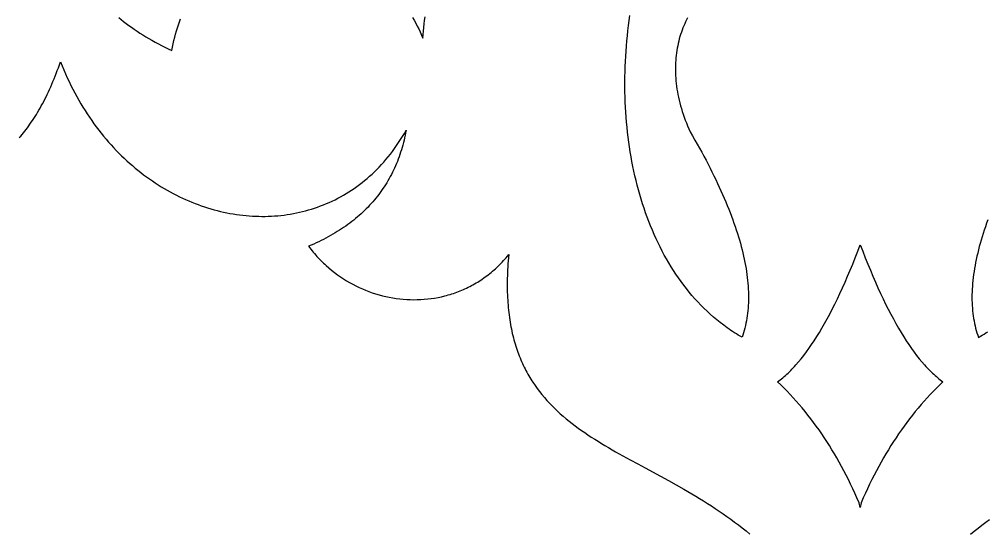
# Model space of a CAD drawing. Extents: x -350 to 350, y -250 to 250.
# Drawn here: x -33.59 to 5.02, y -66.3 to -45.82 of the extents above; entities that cross this region are included whole.
import ezdxf

# ---------------------------------------------------------------- set-up
doc = ezdxf.new("R2010")
doc.units = 0
doc.layers.add('BITMAP_LAYER', color=18, linetype='CONTINUOUS')
doc.layers.add('LAYER_1', color=174, linetype='CONTINUOUS')

msp = doc.modelspace()

# ---------------------------------------------------------------- linework, layer by layer
at = {"layer": 'BITMAP_LAYER'}
for points in [[(-29.624, -45.744), (-29.526, -45.825), (-29.426, -45.906), (-29.323, -45.985), (-29.218, -46.064), (-29.111, -46.141), (-29.002, -46.218), (-28.89, -46.294), (-28.776, -46.369), (-28.659, -46.443), (-28.541, -46.517), (-28.419, -46.589), (-28.296, -46.66), (-28.17, -46.731), (-28.042, -46.801), (-27.912, -46.869), (-27.779, -46.937), (-27.644, -47.004), (-27.506, -47.07), (-27.48, -46.934), (-27.451, -46.799), (-27.42, -46.667), (-27.388, -46.537), (-27.353, -46.409), (-27.317, -46.283), (-27.279, -46.16), (-27.239, -46.038), (-27.197, -45.919), (-27.153, -45.802)], [(-17.897, -45.746), (-17.833, -45.858), (-17.77, -45.973), (-17.709, -46.089), (-17.649, -46.207), (-17.591, -46.327), (-17.534, -46.45), (-17.479, -46.574), (-17.471, -46.432), (-17.461, -46.29), (-17.448, -46.148), (-17.432, -46.007), (-17.413, -45.865), (-17.392, -45.724)], [(-6.914, -45.762), (-6.955, -45.841), (-6.994, -45.921), (-7.031, -46.002), (-7.067, -46.084), (-7.101, -46.168), (-7.134, -46.253), (-7.165, -46.339), (-7.194, -46.426), (-7.221, -46.514), (-7.247, -46.604), (-7.271, -46.694), (-7.292, -46.786), (-7.313, -46.879), (-7.331, -46.973), (-7.347, -47.067), (-7.361, -47.163), (-7.374, -47.26), (-7.384, -47.358), (-7.392, -47.457), (-7.399, -47.557), (-7.403, -47.658), (-7.405, -47.759), (-7.405, -47.862), (-7.403, -47.965), (-7.398, -48.07), (-7.392, -48.175), (-7.383, -48.281), (-7.372, -48.388), (-7.359, -48.495), (-7.343, -48.604), (-7.325, -48.713), (-7.305, -48.822), (-7.282, -48.933), (-7.257, -49.044), (-7.229, -49.156), (-7.199, -49.268), (-7.166, -49.382), (-7.131, -49.495), (-7.094, -49.61), (-7.053, -49.724), (-7.011, -49.84), (-6.965, -49.956), (-6.917, -50.072), (-6.866, -50.189), (-6.813, -50.307), (-6.716, -50.472), (-6.622, -50.637), (-6.53, -50.8), (-6.44, -50.962), (-6.352, -51.123), (-6.266, -51.283), (-6.182, -51.441), (-6.1, -51.598), (-6.021, -51.754), (-5.943, -51.909), (-5.867, -52.063), (-5.793, -52.216), (-5.721, -52.367), (-5.651, -52.517), (-5.584, -52.666), (-5.518, -52.814), (-5.454, -52.96), (-5.393, -53.106), (-5.333, -53.25), (-5.275, -53.393), (-5.22, -53.535), (-5.166, -53.675), (-5.115, -53.815), (-5.065, -53.953), (-5.018, -54.09), (-4.972, -54.226), (-4.929, -54.361), (-4.887, -54.494), (-4.848, -54.626), (-4.811, -54.758), (-4.775, -54.888), (-4.742, -55.016), (-4.711, -55.144), (-4.681, -55.27), (-4.654, -55.395), (-4.629, -55.519), (-4.606, -55.642), (-4.585, -55.764), (-4.565, -55.884), (-4.548, -56.004), (-4.533, -56.122), (-4.52, -56.238), (-4.509, -56.354), (-4.5, -56.469), (-4.493, -56.582), (-4.488, -56.694), (-4.485, -56.805), (-4.484, -56.915), (-4.485, -57.023), (-4.489, -57.131), (-4.494, -57.237), (-4.501, -57.342), (-4.51, -57.446), (-4.521, -57.548), (-4.535, -57.65), (-4.55, -57.75), (-4.567, -57.849), (-4.587, -57.947), (-4.608, -58.043), (-4.631, -58.139), (-4.657, -58.233), (-4.684, -58.326), (-4.714, -58.418), (-4.745, -58.509), (-4.821, -58.465), (-4.896, -58.419), (-4.971, -58.373), (-5.045, -58.326), (-5.118, -58.279), (-5.19, -58.23), (-5.262, -58.181), (-5.333, -58.131), (-5.474, -58.028), (-5.612, -57.923), (-5.748, -57.814), (-5.881, -57.702), (-6.011, -57.587), (-6.139, -57.469), (-6.265, -57.349), (-6.388, -57.225), (-6.508, -57.099), (-6.626, -56.97), (-6.742, -56.838), (-6.854, -56.704), (-6.965, -56.567), (-7.073, -56.428), (-7.178, -56.286), (-7.281, -56.141), (-7.382, -55.994), (-7.48, -55.845), (-7.575, -55.694), (-7.668, -55.54), (-7.759, -55.384), (-7.847, -55.226), (-7.933, -55.066), (-8.016, -54.904), (-8.097, -54.74), (-8.175, -54.573), (-8.251, -54.405), (-8.324, -54.235), (-8.395, -54.064), (-8.464, -53.89), (-8.53, -53.715), (-8.594, -53.538), (-8.655, -53.36), (-8.714, -53.18), (-8.771, -52.998), (-8.825, -52.815), (-8.877, -52.631), (-8.926, -52.445), (-8.973, -52.258), (-9.018, -52.069), (-9.06, -51.88), (-9.1, -51.689), (-9.138, -51.497), (-9.173, -51.304), (-9.206, -51.11), (-9.236, -50.915), (-9.264, -50.719), (-9.29, -50.522), (-9.313, -50.325), (-9.334, -50.126), (-9.353, -49.927), (-9.37, -49.728), (-9.384, -49.527), (-9.395, -49.326), (-9.405, -49.125), (-9.412, -48.923), (-9.417, -48.72), (-9.42, -48.518), (-9.42, -48.314), (-9.418, -48.111), (-9.413, -47.907), (-9.407, -47.703), (-9.398, -47.499), (-9.387, -47.295), (-9.373, -47.091), (-9.358, -46.887), (-9.34, -46.683), (-9.32, -46.479), (-9.297, -46.275), (-9.273, -46.072), (-9.246, -45.868), (-9.216, -45.665)], [(5.067, -53.82), (5.017, -53.958), (4.97, -54.095), (4.924, -54.231), (4.881, -54.365), (4.839, -54.499), (4.8, -54.631), (4.762, -54.762), (4.727, -54.892), (4.693, -55.021), (4.662, -55.148), (4.632, -55.275), (4.605, -55.4), (4.58, -55.524), (4.556, -55.647), (4.535, -55.768), (4.516, -55.889), (4.499, -56.008), (4.483, -56.126), (4.47, -56.243), (4.459, -56.358), (4.45, -56.473), (4.443, -56.586), (4.438, -56.698), (4.435, -56.809), (4.434, -56.919), (4.435, -57.028), (4.438, -57.135), (4.443, -57.241), (4.45, -57.346), (4.459, -57.45), (4.47, -57.553), (4.483, -57.654), (4.499, -57.754), (4.516, -57.853), (4.535, -57.951), (4.556, -58.048), (4.58, -58.143), (4.605, -58.238), (4.632, -58.331), (4.662, -58.423), (4.693, -58.513), (4.769, -58.469), (4.844, -58.424), (4.919, -58.378), (4.993, -58.331), (5.066, -58.284)]]:
    msp.add_lwpolyline(points, dxfattribs=at)
msp.add_lwpolyline([(-0.029, -65.296), (-0.074, -65.106), (-0.155, -64.918), (-0.238, -64.731), (-0.322, -64.548), (-0.408, -64.366), (-0.496, -64.186), (-0.585, -64.009), (-0.676, -63.834), (-0.768, -63.661), (-0.862, -63.49), (-0.958, -63.321), (-1.055, -63.155), (-1.153, -62.991), (-1.254, -62.829), (-1.356, -62.669), (-1.459, -62.511), (-1.564, -62.355), (-1.671, -62.202), (-1.779, -62.05), (-1.889, -61.901), (-2, -61.754), (-2.113, -61.61), (-2.228, -61.467), (-2.344, -61.327), (-2.461, -61.189), (-2.581, -61.052), (-2.702, -60.919), (-2.824, -60.787), (-2.948, -60.657), (-3.074, -60.53), (-3.201, -60.405), (-3.33, -60.282), (-3.277, -60.243), (-3.224, -60.204), (-3.171, -60.162), (-3.118, -60.119), (-3.066, -60.075), (-3.013, -60.029), (-2.96, -59.982), (-2.908, -59.933), (-2.855, -59.883), (-2.802, -59.831), (-2.75, -59.778), (-2.697, -59.723), (-2.645, -59.667), (-2.593, -59.609), (-2.488, -59.489), (-2.383, -59.363), (-2.279, -59.231), (-2.175, -59.093), (-2.071, -58.949), (-1.967, -58.799), (-1.863, -58.643), (-1.76, -58.481), (-1.656, -58.313), (-1.553, -58.139), (-1.45, -57.959), (-1.347, -57.774), (-1.245, -57.582), (-1.142, -57.384), (-1.04, -57.181), (-0.937, -56.971), (-0.835, -56.755), (-0.733, -56.534), (-0.632, -56.306), (-0.53, -56.072), (-0.428, -55.833), (-0.327, -55.587), (-0.226, -55.336), (-0.125, -55.078), (-0.024, -54.815), (0.076, -55.078), (0.177, -55.336), (0.278, -55.588), (0.379, -55.833), (0.48, -56.073), (0.582, -56.307), (0.683, -56.534), (0.785, -56.756), (0.887, -56.972), (0.989, -57.182), (1.091, -57.385), (1.193, -57.583), (1.296, -57.775), (1.399, -57.961), (1.502, -58.141), (1.605, -58.315), (1.708, -58.483), (1.811, -58.645), (1.915, -58.801), (2.018, -58.951), (2.122, -59.095), (2.226, -59.233), (2.331, -59.365), (2.435, -59.491), (2.54, -59.611), (2.592, -59.669), (2.644, -59.725), (2.697, -59.78), (2.749, -59.834), (2.802, -59.885), (2.854, -59.936), (2.907, -59.985), (2.959, -60.032), (3.012, -60.078), (3.065, -60.122), (3.117, -60.165), (3.17, -60.207), (3.223, -60.247), (3.276, -60.285), (3.147, -60.408), (3.02, -60.533), (2.894, -60.66), (2.77, -60.79), (2.647, -60.921), (2.526, -61.055), (2.407, -61.191), (2.289, -61.329), (2.173, -61.469), (2.058, -61.612), (1.945, -61.756), (1.833, -61.903), (1.723, -62.052), (1.615, -62.203), (1.508, -62.357), (1.403, -62.512), (1.3, -62.67), (1.198, -62.83), (1.097, -62.992), (0.998, -63.156), (0.901, -63.322), (0.805, -63.491), (0.711, -63.662), (0.619, -63.835), (0.528, -64.01), (0.438, -64.187), (0.35, -64.366), (0.264, -64.548), (0.18, -64.732), (0.097, -64.918), (0.015, -65.106)], close=True, dxfattribs=at)
at = {"layer": 'LAYER_1'}
for points in [[(-33.592, -50.541), (-33.537, -50.479), (-33.483, -50.416), (-33.429, -50.352), (-33.375, -50.285), (-33.322, -50.217), (-33.269, -50.148), (-33.217, -50.077), (-33.165, -50.005), (-33.113, -49.931), (-33.062, -49.855), (-33.011, -49.778), (-32.96, -49.699), (-32.91, -49.618), (-32.861, -49.536), (-32.811, -49.452), (-32.762, -49.366), (-32.714, -49.279), (-32.666, -49.19), (-32.618, -49.099), (-32.571, -49.007), (-32.524, -48.912), (-32.477, -48.816), (-32.431, -48.718), (-32.385, -48.618), (-32.339, -48.517), (-32.294, -48.413), (-32.25, -48.308), (-32.205, -48.201), (-32.161, -48.092), (-32.118, -47.981), (-32.075, -47.868), (-32.032, -47.753), (-31.989, -47.636), (-31.947, -47.518), (-31.883, -47.68), (-31.816, -47.84), (-31.748, -47.998), (-31.678, -48.154), (-31.606, -48.308), (-31.532, -48.46), (-31.457, -48.61), (-31.379, -48.758), (-31.3, -48.903), (-31.22, -49.047), (-31.137, -49.188), (-31.054, -49.327), (-30.968, -49.464), (-30.881, -49.599), (-30.792, -49.732), (-30.702, -49.862), (-30.611, -49.991), (-30.517, -50.117), (-30.423, -50.242), (-30.327, -50.364), (-30.23, -50.484), (-30.131, -50.601), (-30.032, -50.717), (-29.93, -50.83), (-29.828, -50.942), (-29.725, -51.051), (-29.62, -51.158), (-29.514, -51.263), (-29.407, -51.365), (-29.299, -51.466), (-29.19, -51.564), (-29.079, -51.66), (-28.968, -51.754), (-28.856, -51.846), (-28.743, -51.935), (-28.629, -52.022), (-28.514, -52.108), (-28.398, -52.19), (-28.281, -52.271), (-28.164, -52.35), (-28.046, -52.426), (-27.927, -52.5), (-27.807, -52.572), (-27.687, -52.642), (-27.566, -52.709), (-27.444, -52.774), (-27.322, -52.837), (-27.199, -52.898), (-27.076, -52.956), (-26.952, -53.013), (-26.828, -53.067), (-26.703, -53.118), (-26.578, -53.168), (-26.452, -53.215), (-26.326, -53.26), (-26.2, -53.303), (-26.074, -53.343), (-25.947, -53.382), (-25.82, -53.418), (-25.693, -53.451), (-25.565, -53.483), (-25.438, -53.512), (-25.31, -53.539), (-25.182, -53.563), (-25.054, -53.585), (-24.926, -53.605), (-24.798, -53.623), (-24.67, -53.639), (-24.543, -53.652), (-24.415, -53.662), (-24.287, -53.671), (-24.16, -53.677), (-24.032, -53.681), (-23.905, -53.683), (-23.778, -53.682), (-23.652, -53.679), (-23.525, -53.673), (-23.399, -53.666), (-23.274, -53.656), (-23.148, -53.643), (-23.023, -53.629), (-22.899, -53.611), (-22.775, -53.592), (-22.651, -53.57), (-22.528, -53.546), (-22.406, -53.52), (-22.284, -53.491), (-22.163, -53.46), (-22.042, -53.426), (-21.922, -53.39), (-21.803, -53.352), (-21.684, -53.312), (-21.567, -53.269), (-21.45, -53.223), (-21.334, -53.176), (-21.218, -53.125), (-21.104, -53.073), (-20.99, -53.018), (-20.878, -52.961), (-20.766, -52.901), (-20.655, -52.839), (-20.546, -52.774), (-20.437, -52.708), (-20.33, -52.638), (-20.223, -52.567), (-20.118, -52.493), (-20.014, -52.416), (-19.911, -52.337), (-19.809, -52.256), (-19.709, -52.172), (-19.61, -52.086), (-19.512, -51.997), (-19.416, -51.906), (-19.321, -51.812), (-19.227, -51.716), (-19.135, -51.618), (-19.044, -51.517), (-18.955, -51.414), (-18.867, -51.308), (-18.781, -51.2), (-18.696, -51.089), (-18.613, -50.976), (-18.532, -50.86), (-18.452, -50.742), (-18.374, -50.622), (-18.298, -50.499), (-18.223, -50.373), (-18.151, -50.245), (-18.17, -50.346), (-18.19, -50.447), (-18.212, -50.546), (-18.235, -50.644), (-18.259, -50.742), (-18.285, -50.838), (-18.312, -50.934), (-18.34, -51.029), (-18.37, -51.123), (-18.401, -51.215), (-18.433, -51.307), (-18.467, -51.398), (-18.502, -51.489), (-18.538, -51.578), (-18.576, -51.666), (-18.615, -51.754), (-18.655, -51.84), (-18.697, -51.926), (-18.74, -52.01), (-18.784, -52.094), (-18.83, -52.177), (-18.877, -52.259), (-18.925, -52.34), (-18.975, -52.42), (-19.025, -52.499), (-19.078, -52.578), (-19.131, -52.655), (-19.186, -52.731), (-19.242, -52.807), (-19.3, -52.881), (-19.359, -52.955), (-19.419, -53.028), (-19.48, -53.1), (-19.543, -53.171), (-19.607, -53.241), (-19.673, -53.31), (-19.74, -53.378), (-19.808, -53.446), (-19.877, -53.512), (-19.948, -53.577), (-20.02, -53.642), (-20.094, -53.706), (-20.168, -53.768), (-20.244, -53.83), (-20.322, -53.891), (-20.401, -53.951), (-20.481, -54.01), (-20.562, -54.068), (-20.645, -54.126), (-20.729, -54.182), (-20.814, -54.237), (-20.901, -54.292), (-20.989, -54.345), (-21.078, -54.398), (-21.169, -54.45), (-21.261, -54.501), (-21.354, -54.551), (-21.449, -54.6), (-21.545, -54.648), (-21.642, -54.695), (-21.741, -54.741), (-21.841, -54.787), (-21.942, -54.831), (-22.045, -54.875), (-21.999, -54.935), (-21.953, -54.995), (-21.906, -55.053), (-21.858, -55.111), (-21.81, -55.168), (-21.761, -55.225), (-21.711, -55.28), (-21.661, -55.335), (-21.61, -55.388), (-21.558, -55.441), (-21.506, -55.493), (-21.453, -55.545), (-21.4, -55.595), (-21.346, -55.645), (-21.236, -55.741), (-21.124, -55.835), (-21.01, -55.924), (-20.893, -56.011), (-20.775, -56.094), (-20.655, -56.173), (-20.533, -56.249), (-20.409, -56.321), (-20.284, -56.39), (-20.157, -56.456), (-20.029, -56.517), (-19.899, -56.576), (-19.768, -56.63), (-19.636, -56.681), (-19.503, -56.729), (-19.369, -56.772), (-19.233, -56.813), (-19.097, -56.849), (-18.96, -56.882), (-18.823, -56.911), (-18.685, -56.936), (-18.546, -56.957), (-18.407, -56.975), (-18.268, -56.989), (-18.128, -56.999), (-17.989, -57.005), (-17.849, -57.008), (-17.709, -57.006), (-17.569, -57.001), (-17.43, -56.992), (-17.291, -56.979), (-17.152, -56.962), (-17.014, -56.941), (-16.876, -56.916), (-16.739, -56.887), (-16.602, -56.854), (-16.534, -56.836), (-16.467, -56.817), (-16.399, -56.797), (-16.332, -56.776), (-16.265, -56.755), (-16.198, -56.732), (-16.131, -56.708), (-16.065, -56.682), (-15.999, -56.656), (-15.934, -56.629), (-15.868, -56.601), (-15.803, -56.572), (-15.739, -56.542), (-15.674, -56.511), (-15.61, -56.479), (-15.547, -56.445), (-15.483, -56.411), (-15.421, -56.376), (-15.358, -56.339), (-15.296, -56.302), (-15.234, -56.263), (-15.173, -56.224), (-15.112, -56.183), (-15.052, -56.142), (-14.992, -56.099), (-14.933, -56.055), (-14.874, -56.01), (-14.815, -55.965), (-14.758, -55.918), (-14.7, -55.87), (-14.643, -55.821), (-14.587, -55.77), (-14.531, -55.719), (-14.476, -55.667), (-14.421, -55.614), (-14.367, -55.559), (-14.314, -55.504), (-14.261, -55.447), (-14.209, -55.389), (-14.157, -55.331), (-14.106, -55.271), (-14.056, -55.21), (-14.067, -55.333), (-14.077, -55.455), (-14.086, -55.575), (-14.093, -55.694), (-14.1, -55.812), (-14.105, -55.928), (-14.109, -56.043), (-14.113, -56.157), (-14.115, -56.269), (-14.115, -56.38), (-14.115, -56.49), (-14.114, -56.599), (-14.112, -56.706), (-14.108, -56.812), (-14.104, -56.917), (-14.098, -57.021), (-14.091, -57.123), (-14.084, -57.224), (-14.075, -57.324), (-14.065, -57.423), (-14.054, -57.521), (-14.043, -57.618), (-14.03, -57.713), (-14.016, -57.808), (-14.001, -57.901), (-13.985, -57.993), (-13.969, -58.084), (-13.951, -58.174), (-13.932, -58.263), (-13.913, -58.351), (-13.892, -58.438), (-13.87, -58.523), (-13.848, -58.608), (-13.825, -58.692), (-13.8, -58.775), (-13.775, -58.856), (-13.749, -58.937), (-13.722, -59.017), (-13.694, -59.096), (-13.665, -59.174), (-13.636, -59.251), (-13.605, -59.327), (-13.574, -59.402), (-13.542, -59.477), (-13.509, -59.55), (-13.475, -59.623), (-13.44, -59.695), (-13.405, -59.765), (-13.368, -59.835), (-13.331, -59.905), (-13.293, -59.973), (-13.255, -60.041), (-13.215, -60.108), (-13.175, -60.174), (-13.134, -60.239), (-13.092, -60.303), (-13.006, -60.43), (-12.918, -60.554), (-12.826, -60.675), (-12.732, -60.794), (-12.635, -60.91), (-12.535, -61.023), (-12.433, -61.134), (-12.328, -61.243), (-12.221, -61.349), (-12.111, -61.454), (-11.999, -61.556), (-11.884, -61.656), (-11.767, -61.755), (-11.649, -61.852), (-11.527, -61.947), (-11.404, -62.04), (-11.279, -62.132), (-11.152, -62.223), (-11.023, -62.312), (-10.893, -62.4), (-10.76, -62.487), (-10.626, -62.573), (-10.49, -62.658), (-10.353, -62.742), (-10.214, -62.826), (-10.074, -62.909), (-9.932, -62.991), (-9.789, -63.073), (-9.5, -63.235), (-9.206, -63.397), (-8.907, -63.558), (-8.606, -63.721), (-7.993, -64.051), (-7.684, -64.22), (-7.373, -64.392), (-7.061, -64.569), (-6.905, -64.66), (-6.748, -64.751), (-6.592, -64.845), (-6.436, -64.939), (-6.279, -65.036), (-6.123, -65.134), (-5.967, -65.234), (-5.812, -65.336), (-5.657, -65.44), (-5.502, -65.546), (-5.348, -65.655), (-5.194, -65.765), (-5.041, -65.879), (-4.888, -65.994), (-4.736, -66.112), (-4.585, -66.233), (-4.435, -66.357)], [(4.375, -66.361), (4.526, -66.237), (4.677, -66.117), (4.829, -65.999), (4.981, -65.883), (5.135, -65.77)]]:
    msp.add_lwpolyline(points, dxfattribs=at)

doc.saveas('drawing.dxf')
